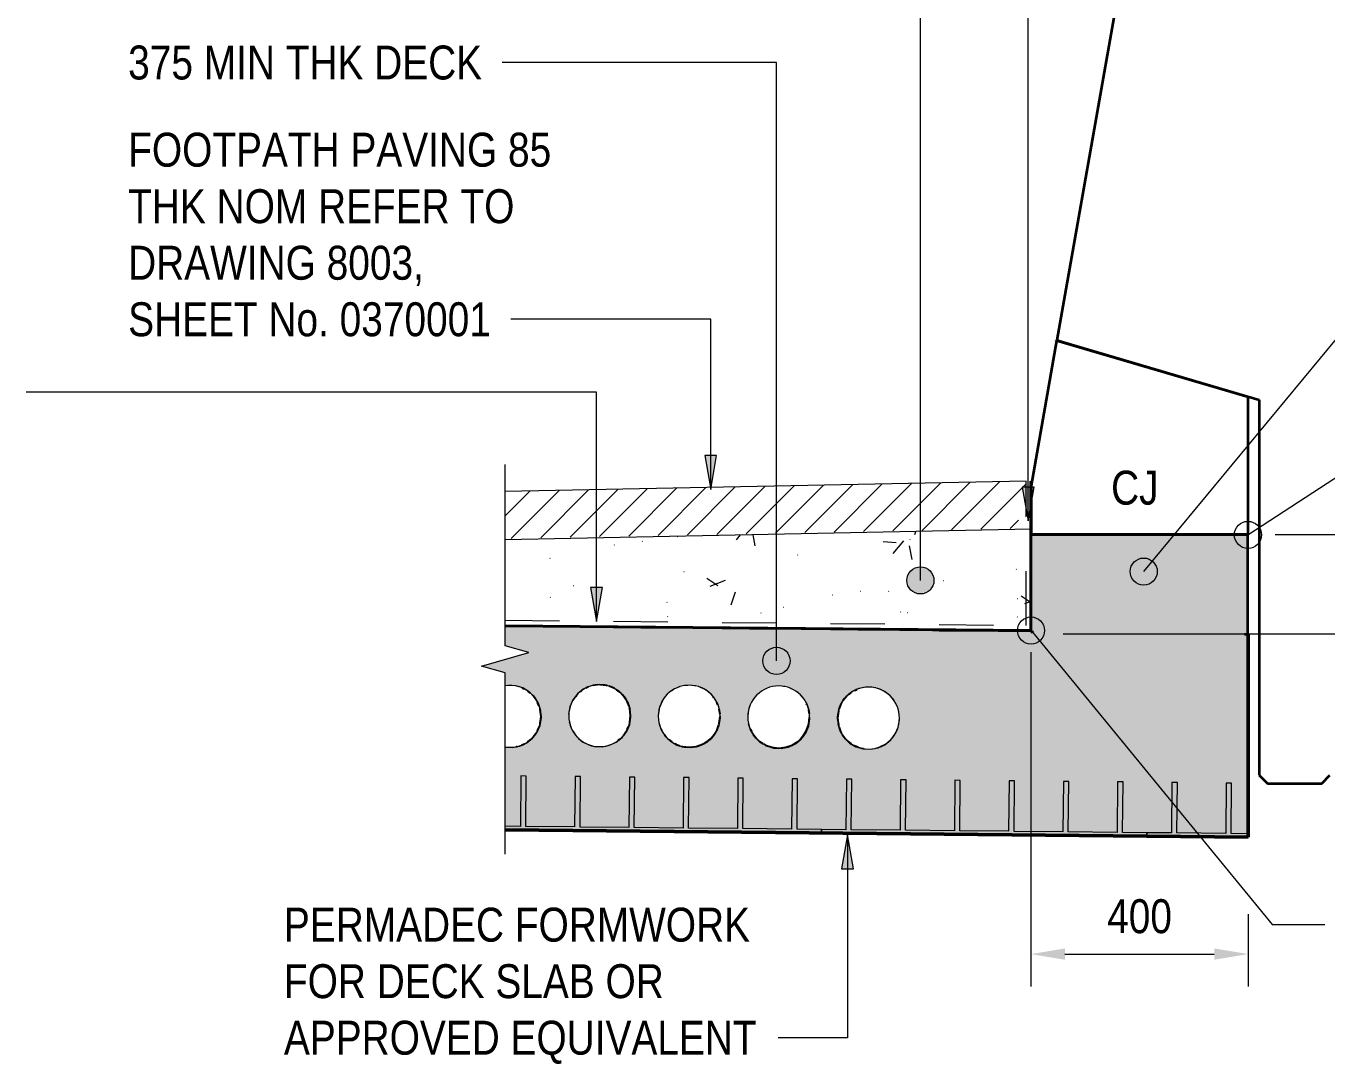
# Model space of a CAD drawing. Header units: metres. Extents: x 564 to 663, y 0 to 1694.
# Drawn here: x 658.732 to 661.129, y 18.551 to 20.464 of the extents above; entities that cross this region are included whole.
import ezdxf

# ---------------------------------------------------------------- set-up
doc = ezdxf.new("R2010")
doc.units = ezdxf.units.M
doc.linetypes.add('JacobsDash', pattern=[0.0045000000000000005, 0.003, -0.0015])
doc.layers.get('Defpoints').update_dxf_attribs({"color": 41})
for name, color, linetype, lineweight in [('D-BDGE', 7, 'Continuous', 13), ('D-BDGE-FLOOR', 7, 'Continuous', 50), ('D-BDGE-FLOOR-HID', 7, 'JacobsDash', 18), ('D-BDGE-FLOOR-PAT', 7, 'Continuous', 50), ('D-BDGE-FRAMING', 7, 'Continuous', 50), ('D-BDGE-GEN-MOD', 7, 'Continuous', 35), ('D-BDGE-LINE', 7, 'Continuous', 9), ('D-ENHA-TEXT', 7, 'Continuous', 9), ('D-ENHA-TEXT-DIMS', 7, 'Continuous', 9)]:
    doc.layers.add(name, color=color, linetype=linetype, lineweight=lineweight)
doc.layers.add('D-BDGE-Conduits', color=1, linetype='Continuous', lineweight=9, true_color=0xff0000)
doc.styles.add('Arial Narrow_5', font='ARIALN.TTF', dxfattribs={"height": 0.0625})
doc.dimstyles.new('Dimension_Standard_O__mm__4', dxfattribs={"dimscale": 0.3048, "dimtxt": 0.06396443585114124, "dimasz": 0.2050524934383202, "dimexe": 0.1968503937007874, "dimexo": 0.1230314960629921, "dimgap": 0.1230314960629921, "dimtad": 1, "dimdec": 0, "dimlfac": 1000, "dimzin": 0, "dimdsep": 46, "dimtxsty": 'Arial Narrow_5', "dimsah": 1, "dimcen": 0.09, "dimaunit": 1, "dimadec": 4, "dimazin": 0, "dimtfac": 1, "dimtdec": 4, "dimtix": 1, "dimtmove": 0, "dimatfit": 3, "dimfxl": 1, "dimtvp": 1, "dimtfill": 1, "dimtolj": 1, "dimtzin": 0, "dimlwd": 18, "dimlwe": 18, "dimarcsym": 2})

# ---------------------------------------------------------------- blocks, each defined once
blk = doc.blocks.new('07_STR_DPS_PermadecPanel - 07_STR_DPS_PermadecPanel-5973115-DRG-2871091 - SECTION 05')
at = {"layer": 'D-BDGE-FRAMING', "lineweight": 13}
for p, q in [((-1655.448767257426, 19.08135799593281), (-1655.449696048036, 18.98836220717213)), ((-1655.438767756139, 19.08125812552529), (-1655.448767257426, 19.08135799593281)), ((-1655.439696546749, 18.98826233676462), (-1655.438767756139, 19.08125812552529)), ((-1655.348772244555, 19.08035929185767), (-1655.349701035164, 18.98736350309699)), ((-1655.338772743267, 19.08025942145015), (-1655.348772244555, 19.08035929185767)), ((-1655.339701533877, 18.98726363268948), (-1655.338772743267, 19.08025942145015)), ((-1655.248777231683, 19.07936058778253), (-1655.249706022293, 18.98636479902186)), ((-1655.238777730396, 19.07926071737502), (-1655.248777231683, 19.07936058778253)), ((-1655.239706521006, 18.98626492861434), (-1655.238777730396, 19.07926071737502)), ((-1655.148782218812, 19.07836188370739), (-1655.149711009422, 18.98536609494672)), ((-1655.138782717525, 19.07826201329988), (-1655.148782218812, 19.07836188370739)), ((-1655.139711508135, 18.98526622453921), (-1655.138782717525, 19.07826201329988)), ((-1655.04878720594, 19.07736317963226), (-1655.04971599655, 18.98436739087159)), ((-1655.038787704653, 19.07726330922474), (-1655.04878720594, 19.07736317963226)), ((-1655.039716495263, 18.98426752046407), (-1655.038787704653, 19.07726330922474)), ((-1654.948792193069, 19.07636447555712), (-1654.949720983679, 18.98336868679645)), ((-1654.938792691782, 19.07626460514961), (-1654.948792193069, 19.07636447555712)), ((-1654.939721482392, 18.98326881638894), (-1654.938792691782, 19.07626460514961)), ((-1655.449696048036, 18.98836220717213), (-1655.47777260764, 18.98864262290175)), ((-1655.47777260764, 18.98264229612155), (-1654.894783648574, 18.97681967124799)), ((-1655.349701035164, 18.98736350309699), (-1655.439696546749, 18.98826233676462)), ((-1655.249706022293, 18.98636479902186), (-1655.339701533877, 18.98726363268948)), ((-1655.149711009422, 18.98536609494672), (-1655.239706521006, 18.98626492861434)), ((-1655.04971599655, 18.98436739087159), (-1655.139711508135, 18.98526622453921)), ((-1654.949720983679, 18.98336868679645), (-1655.039716495263, 18.98426752046407)), ((-1654.8947237266, 18.98281939955513), (-1654.939721482392, 18.98326881638894)), ((-1654.894783648574, 18.97681967124799), (-1654.8947237266, 18.98281939955513))]:
    blk.add_line(p, q, dxfattribs=at)
blk = doc.blocks.new('07_STR_DPS_PermadecPanel - 07_STR_DPS_PermadecPanel-V41-DRG-2871091 - SECTION 05')
at = {"layer": 'D-BDGE-FRAMING', "lineweight": 13}
for p, q in [((-1654.848797180198, 19.0753658264826), (-1654.849725970808, 18.98237003772192)), ((-1654.83879767891, 19.07526595607509), (-1654.848797180198, 19.0753658264826)), ((-1654.83972646952, 18.98227016731441), (-1654.83879767891, 19.07526595607509)), ((-1654.748802167326, 19.07436712240746), (-1654.749730957936, 18.98137133364679)), ((-1654.738802666039, 19.07426725199995), (-1654.748802167326, 19.07436712240746)), ((-1654.739731456649, 18.98127146323927), (-1654.738802666039, 19.07426725199995)), ((-1654.648807154455, 19.07336841833233), (-1654.649735945065, 18.98037262957165)), ((-1654.638807653168, 19.07326854792481), (-1654.648807154455, 19.07336841833233)), ((-1654.639736443778, 18.98027275916414), (-1654.638807653168, 19.07326854792481)), ((-1654.548812141584, 19.07236971425719), (-1654.549740932193, 18.97937392549652)), ((-1654.538812640296, 19.07226984384967), (-1654.548812141584, 19.07236971425719)), ((-1654.539741430906, 18.979274055089), (-1654.538812640296, 19.07226984384967)), ((-1654.448817128712, 19.07137101018205), (-1654.449745919322, 18.97837522142138)), ((-1654.438817627425, 19.07127113977454), (-1654.448817128712, 19.07137101018205)), ((-1654.439746418035, 18.97827535101387), (-1654.438817627425, 19.07127113977454)), ((-1654.348822115841, 19.07037230610692), (-1654.34975090645, 18.97737651734624)), ((-1654.338822614554, 19.0702724356994), (-1654.348822115841, 19.07037230610692)), ((-1654.339751405163, 18.97727664693873), (-1654.338822614554, 19.0702724356994)), ((-1654.8947237266, 18.98281945455573), (-1654.894783648575, 18.9768197262486)), ((-1654.894783648575, 18.9768197262486), (-1654.294813571346, 18.97082750179778)), ((-1654.849725970808, 18.98237003772192), (-1654.8947237266, 18.98281945455573)), ((-1654.749730957936, 18.98137133364679), (-1654.83972646952, 18.98227016731441)), ((-1654.649735945065, 18.98037262957165), (-1654.739731456649, 18.98127146323927)), ((-1654.549740932193, 18.97937392549652), (-1654.639736443778, 18.98027275916414)), ((-1654.449745919322, 18.97837522142138), (-1654.539741430906, 18.979274055089)), ((-1654.34975090645, 18.97737651734624), (-1654.439746418035, 18.97827535101387)), ((-1654.294753649371, 18.97682723010492), (-1654.339751405163, 18.97727664693873)), ((-1654.294813571346, 18.97082750179778), (-1654.294753649371, 18.97682723010492))]:
    blk.add_line(p, q, dxfattribs=at)
blk = doc.blocks.new('Floors 3 - Floors 3-5446905-DRG-2871091 - SECTION 05')
at = {"layer": 'D-BDGE-FLOOR-PAT', "lineweight": 9, "true_color": 0x808080}
h = blk.add_hatch(dxfattribs=at)
h.set_pattern_fill('FP_6', color=8, style=0, pattern_type=2)
h.set_pattern_definition([(49.99999999999999, (-1653.729, 16.961), (0.2892176822275578, -0.02530602866748055), [0.03024, -0.33266]), (355, (-1653.729, 16.961), (-0.0559485306956024, 0.3033003852833083), [0.02419, -0.26613]), (100.451, (-1653.705, 16.959), (0.2332728887570696, 0.2779962826566784), [0.0257, -0.28272]), (46.184, (-1653.729, 17.042), (0.4303384256005991, -0.06674714040015237), [0.04536, -0.49899]), (96.636, (-1653.693, 17.037), (0.3768731938565613, 0.3927935277628117), [0.03855, -0.42408]), (351.184, (-1653.729, 17.042), (0.3768821638487439, 0.3927889198700602), [0.03629, -0.39919]), (21, (-1653.689, 17.022), (0.2406868783811773, -0.1623486660712811), [0.03024, -0.33266]), (326, (-1653.689, 17.022), (0.09810925707790114, 0.2923968800716285), [0.02419, -0.26613]), (71.45100000000001, (-1653.669, 17.008), (0.3388003378729467, 0.1300480867109438), [0.0257, -0.28272]), (37.50000000000001, (-1653.729, 16.961), (0.004898150412237054, 0.1342299825766922), [0.00084, -0.26206, 0.00084, -0.26932, -0.26714]), (37.50000000000001, (-1653.729, 16.961), (0.004898150412237054, 0.1342299825766922), [-0.5330600000000001, 0.00084, -0.2663]), (7.499999999999999, (-1653.729, 16.961), (0.1060790691657939, 0.1590366777976662), [0.00084, -0.15319, 0.00084, -0.25602, -0.10181]), (7.499999999999999, (-1653.729, 16.961), (0.1060790691657939, 0.1590366777976662), [-0.41089, 0.00084, -0.10098]), (327.5, (-1653.819, 16.961), (0.2152510789521863, -0.009099357665222962), [0.00084, -0.09997, 0.00084, -0.31368, -0.41734]), (327.5, (-1653.819, 16.961), (0.2152510789521863, -0.009099357665222962), [-0.41532, 0.00084, -0.4165]), (317.5, (-1653.859, 16.961), (0.2351527997705011, 0.04036889470984574), [0.00084, -0.13021, 0.00084, -0.20803, -0.29637]), (317.5, (-1653.859, 16.961), (0.2351527997705011, 0.04036889470984574), [-0.33992, 0.00084, -0.29553])])
h.paths.add_polyline_path([(-1654.508458827758, 19.34763031959775), (-1654.508458475299, 19.53627068324618), (-1655.47777260764, 19.51687508990342), (-1655.47777260764, 19.35729203832372), (-1654.750975044333, 19.35004762090891)])
at = {"layer": 'D-BDGE-FLOOR', "lineweight": 18}
for p, q in [((-1654.508458475299, 19.53627068324617), (-1655.47777260764, 19.51687508990342)), ((-1654.508458827758, 19.34763031959774), (-1654.508458475299, 19.53627068324617)), ((-1654.508456802961, 19.53629333844643), (-1654.508458475299, 19.53627068324617)), ((-1655.47777260764, 19.35729203832371), (-1654.508458827758, 19.34763031959774))]:
    blk.add_line(p, q, dxfattribs=at)
blk = doc.blocks.new('SC_DET_BREAK LINE - Std Break-7510608-DRG-2871091 - SECTION 05')
at = {"layer": 'D-BDGE-LINE', "lineweight": 13}
for p, q in [((-1655.47777260764, 19.32118144230327), (-1655.47777260764, 19.65535382292954)), ((-1655.52152260764, 19.28368144230327), (-1655.43402260764, 19.30868144230327)), ((-1655.43402260764, 19.30868144230327), (-1655.47777260764, 19.32118144230327)), ((-1655.47777260764, 19.27118144230327), (-1655.52152260764, 19.28368144230327)), ((-1655.47777260764, 18.93700906167701), (-1655.47777260764, 19.27118144230327))]:
    blk.add_line(p, q, dxfattribs=at)
blk = doc.blocks.new('DIMBLOCK11-DRG-2871091 - SECTION 05')
at = {"layer": 'D-ENHA-TEXT-DIMS', "color": 0, "lineweight": 18, "transparency": 16777216}
for p, q in [((661.3028995893455, 19.58870449857979), (661.3028995893455, 19.65120449857979)), ((661.0338062773166, 19.52620449857979), (661.3628995893455, 19.52620449857979)), ((661.3028995893455, 19.34332061422469), (661.3028995893455, 19.52620449857979)), ((660.6433685118833, 19.34332061422469), (661.3628995893455, 19.34332061422469)), ((661.3028995893455, 19.28082061422469), (661.3028995893455, 19.21832061422469))]:
    blk.add_line(p, q, dxfattribs=at)
at = {"layer": 'D-ENHA-TEXT-DIMS', "color": 0, "transparency": 16777216}
for points in [[(661.2924829226789, 19.58870449857979), (661.3133162560122, 19.58870449857979), (661.3028995893455, 19.52620449857979)], [(661.2924829226789, 19.28082061422469), (661.3133162560122, 19.28082061422469), (661.3028995893455, 19.34332061422469)]]:
    blk.add_solid(points, dxfattribs=at)
at = {"layer": 'Defpoints', "color": 0, "transparency": 16777216}
for p in [(660.9963062773165, 19.52620449857979), (661.3028995893455, 19.52620449857979), (660.6058685118833, 19.34332061422469)]:
    blk.add_point(p, dxfattribs=at)
at = {"layer": 'D-ENHA-TEXT-DIMS', "color": 0, "lineweight": 18, "transparency": 16777216, "insert": (661.228159650737, 19.43476255640205), "char_height": 0.0625, "width": 0.1425493141825433, "attachment_point": 5, "rotation": 90, "style": 'Arial Narrow_5', "bg_fill": 3, "box_fill_scale": 1.1, "bg_fill_color": 256, "bg_fill_true_color": 13158600, "bg_fill_transparency": 0}
blk.add_mtext('\\A1;180\u200e', dxfattribs=at)
blk = doc.blocks.new('DIMBLOCK12-DRG-2871091 - SECTION 05')
at = {"layer": 'D-ENHA-TEXT-DIMS', "color": 0, "lineweight": 18, "transparency": 16777216}
for p, q in [((660.5836741552238, 19.30934132534335), (660.5836733879033, 18.6930726250505)), ((660.9840901156927, 18.82674425565116), (660.9840899492566, 18.69307212648901)), ((660.6461734626096, 18.75307254723126), (660.9215900239631, 18.75307220430815))]:
    blk.add_line(p, q, dxfattribs=at)
at = {"layer": 'D-ENHA-TEXT-DIMS', "color": 0, "transparency": 16777216}
for points in [[(660.6461734755794, 18.76348921389792), (660.6461734496397, 18.7426558805646), (660.5836734626097, 18.75307262505045)], [(660.9215900369329, 18.76348887097481), (660.9215900109932, 18.74265553764149), (660.984090023963, 18.75307212648896)]]:
    blk.add_solid(points, dxfattribs=at)
at = {"layer": 'Defpoints', "color": 0, "transparency": 16777216}
for p in [(660.5836742019153, 19.34684132534333), (660.9840901623842, 18.86424425565113), (660.984090023963, 18.75307212648896)]:
    blk.add_point(p, dxfattribs=at)
at = {"layer": 'D-ENHA-TEXT-DIMS', "color": 0, "lineweight": 18, "transparency": 16777216, "insert": (660.7838818297104, 18.82248318750226), "char_height": 0.0625, "width": 0.1425493141825433, "attachment_point": 5, "rotation": 359.9999286606197, "style": 'Arial Narrow_5', "bg_fill": 3, "box_fill_scale": 1.1, "bg_fill_color": 256, "bg_fill_true_color": 13158600, "bg_fill_transparency": 0}
blk.add_mtext('\\A1;400', dxfattribs=at)

msp = doc.modelspace()

# ---------------------------------------------------------------- hatches: boundary and pattern name
at = {"layer": 'D-BDGE-FLOOR-PAT', "true_color": 0xc0c0c0}
msp.add_hatch(color=9, dxfattribs=at).paths.add_polyline_path([(660.983665747551, 19.34331789331451), (660.9836654839544, 19.52621408123077), (660.5839060857336, 19.52621457564244), (660.5839061045222, 19.34730543761977), (660.5886742001348, 19.34728023714179), (660.5886742001348, 19.375981455369), (660.9770083182821, 19.375981455369), (660.9770083182821, 19.34338430020333)])
h = msp.add_hatch(color=9, dxfattribs=at)
h.paths.add_polyline_path([(660.9840902919611, 18.96831365854575), (660.9840902919611, 19.34331365854575), (660.9770083182821, 19.34338430020333), (660.9770083182821, 19.320981455369), (660.5886742001348, 19.320981455369), (660.5886742001348, 19.34725787655942), (659.6145919721812, 19.35697420513003), (659.6145919721812, 19.32118144230328), (659.6583419721815, 19.30868144230328), (659.5708419721811, 19.28368144230328), (659.6145919721812, 19.27118144230328), (659.6145919721812, 19.24724249989159), (659.6198113806167, 19.2482724864903), (659.6336579031886, 19.24762360162993), (659.646946783896, 19.24367985617788), (659.6589057212943, 19.23667044628489), (659.6691726884103, 19.22646844194734), (659.6761714091963, 19.21523856978411), (659.6804747406775, 19.20206164593684), (659.6814996058708, 19.1882377567518), (659.6788670721196, 19.17383411092046), (659.6736696856719, 19.1618535680586), (659.6652699467809, 19.15082662169466), (659.6537279674606, 19.14178162517716), (659.6409874763292, 19.13608730109441), (659.6283138977835, 19.13358632493553), (659.6145919721812, 19.13414507319288), (659.6145919721812, 18.98197420513003), (660.7269982603395, 18.97087811417428)])
h.paths.add_polyline_path([(660.2883138977834, 19.13046802076769), (660.2744673752088, 19.13111690562843), (660.2611784945018, 19.13506065108048), (660.2492195571035, 19.14207006097347), (660.2387355582487, 19.15262030590359), (660.2319538692011, 19.16350193747426), (660.2276505377201, 19.17667886132153), (660.2266256725268, 19.19050275050656), (660.2293439619095, 19.20510407242639), (660.2344555927255, 19.21688693919976), (660.2433967000516, 19.22835002313552), (660.2536498894422, 19.23661020388819), (660.2662119257373, 19.24247049576203), (660.2798113806136, 19.24515418232282), (660.2936579031864, 19.24450529746245), (660.3069467838939, 19.2405615520104), (660.3189057212912, 19.23355214211741), (660.3225525995674, 19.23000301502269), (660.3247068205358, 19.22835002313552), (660.3260506012214, 19.2265987740499), (660.328839705408, 19.2238844292083), (660.3318943972654, 19.21898299077275), (660.3337651820241, 19.21654493660788), (660.3344614476769, 19.21486400262501), (660.336171409193, 19.21212026561664), (660.3404747406744, 19.19894334176936), (660.3413895354881, 19.18446909510521), (660.3391864433336, 19.17145199225316), (660.3336696856686, 19.15873526389112), (660.3247068205358, 19.14725465141692), (660.3137669112227, 19.13868148859217), (660.3010795396926, 19.13298716450941), (660.2912373915478, 19.13104493660788)])
h.paths.add_polyline_path([(660.1233138977855, 19.13202878903494), (660.109467375213, 19.13267767389531), (660.0961784945052, 19.13662141934736), (660.0842195571072, 19.14363082924035), (660.0737354665796, 19.15418122126642), (660.0669538692059, 19.16506270574114), (660.062650537724, 19.17823962958841), (660.0618018643074, 19.1931045585091), (660.0639388350658, 19.2057309791046), (660.069438416291, 19.21879958367004), (660.07849677778, 19.23060467019767), (660.0903018643071, 19.23966303168575), (660.1040491787364, 19.24535735576852), (660.119383426083, 19.24722301960975), (660.1340450539662, 19.24515418232282), (660.1473018643069, 19.23966303168575), (660.1510514972517, 19.23678583713237), (660.153905721296, 19.2351129103843), (660.1564179816974, 19.23266798878679), (660.1591069508345, 19.23060467019767), (660.1613030239353, 19.2279138855637), (660.1641729634318, 19.2249104647604), (660.1711714091971, 19.21368103388352), (660.1754747406792, 19.20050411003625), (660.176499605873, 19.18668022085121), (660.1738596364057, 19.17225943488392), (660.1686696856736, 19.160296032158), (660.1602699467826, 19.14926908579406), (660.1485851730622, 19.14015747453006), (660.1358637628007, 19.13450535183727), (660.1297535895696, 19.13329958367003)])
h.paths.add_polyline_path([(659.9583138977855, 19.13358955730221), (659.943418949947, 19.13454958367004), (659.9311784945053, 19.13818218761463), (659.9192195571075, 19.14519159750762), (659.9087353749064, 19.15574213662913), (659.9019538692057, 19.1666234740084), (659.8976505377245, 19.17980039785568), (659.8968018643075, 19.19466532677637), (659.8989388350656, 19.20729174737188), (659.9044384162914, 19.22004958367003), (659.9134967777798, 19.23185467019767), (659.9253018643074, 19.24091303168575), (659.9390491787365, 19.24660735576851), (659.9538018643077, 19.24854958367004), (659.9592372972975, 19.24783399534148), (659.9636579031906, 19.24762683399661), (659.9677372860726, 19.24671495058971), (659.968554549878, 19.24660735576851), (659.9722474079274, 19.2450777238806), (659.9769467838973, 19.24368308854455), (659.9801572503852, 19.24180135985838), (659.9823018643074, 19.24091303168575), (659.9843364770468, 19.23935181842074), (659.9889057212961, 19.23667367865156), (659.9991728717591, 19.22647138012321), (660.0061714091976, 19.21524180215078), (660.010474740679, 19.20206487830352), (660.0114996058724, 19.18824098911848), (660.0088596364058, 19.1738202031506), (660.0036696856732, 19.16185680042527), (659.9952699467822, 19.15082985406133), (659.9844753889574, 19.14213353573685), (659.9719133526623, 19.136273243863), (659.9629546433318, 19.13450535183727)])
h.paths.add_polyline_path([(659.7933138977828, 19.13515032556972), (659.7794673752094, 19.1357992104301), (659.7661784945028, 19.13974295588215), (659.7542195571048, 19.14675236577513), (659.7437352832296, 19.15730305199176), (659.736953869203, 19.16818424227591), (659.7326505377218, 19.18136116612318), (659.731804247222, 19.19624017465694), (659.7339388350626, 19.20885251563938), (659.7394555927274, 19.22156924400142), (659.7484991606941, 19.2331148723424), (659.7597373094811, 19.24179979896236), (659.7712119257376, 19.2471528005637), (659.7848803559393, 19.24983325475743), (659.7986579031876, 19.24918760226412), (659.8119467838947, 19.24524385681207), (659.8239057212932, 19.23823444691907), (659.8341727800823, 19.22803229548585), (659.8411714091947, 19.21680257041829), (659.8454747406761, 19.20362564657102), (659.8464996058697, 19.18980175738598), (659.8438620193206, 19.17538646430403), (659.8386696856703, 19.16341756869278), (659.8299480112369, 19.15213126441901), (659.8194753889543, 19.14369430400436), (659.8069133526587, 19.13783401213052), (659.7947633178694, 19.13543635094664)])
h.paths.add_polyline_path([(660.9810001775834, 19.34284475386308), (660.9807444311618, 19.34284732633234), (660.983665747551, 19.3432492367031)])
h = msp.add_hatch(color=9, dxfattribs=at)
h.paths.add_polyline_path([(660.9840902919611, 19.34331365854575), (660.9840902919623, 19.34333601912812), (660.983665747551, 19.34331789331451)])
h.paths.add_polyline_path([(660.5836742019153, 19.34730775081455), (660.5836742019155, 19.34733011139692), (660.551336007841, 19.34763031959775)])
at = {"layer": 'D-BDGE-FRAMING', "true_color": 0xc0c0c0}
for points in [[(660.9839875674102, 19.77952294772153), (660.9839875674102, 19.77954609610408), (660.7935771212601, 19.83567611267391)], [(660.9839877735537, 19.52627095868492), (660.9839894458914, 19.52629361388518), (660.983987773554, 19.61675849492043)]]:
    msp.add_hatch(color=9, dxfattribs=at).paths.add_polyline_path(points)
at = {"layer": 'D-BDGE-LINE', "true_color": 0x808080}
h = msp.add_hatch(dxfattribs=at)
h.set_pattern_fill('FP_7', color=8, style=0, pattern_type=2)
h.set_pattern_definition([(45, (661.3633645798211, 16.961), (-0.02651650429449553, 0.02651650429449553), [])])
h.paths.add_polyline_path([(659.6145919721812, 19.51911397803879), (660.5579344842558, 19.53747363918437), (660.5749242001348, 19.62487815023753), (659.6145919721812, 19.60535382292954), (659.6145919721812, 19.53627068324618)])
at = {"layer": 'D-BDGE-LINE', "true_color": 0xc0c0c0}
msp.add_hatch(color=9, dxfattribs=at).paths.add_polyline_path([(660.8238602220133, 19.320981455369), (660.9770083182821, 19.320981455369), (660.9770083182821, 19.375981455369), (660.5886742001353, 19.375981455369), (660.5886742001353, 19.320981455369), (660.7831257689763, 19.320981455369)])
at = {"layer": 'D-ENHA-TEXT'}
for points in [[(659.9934305333525, 19.60932171695819), (660.0044509696468, 19.67182171695819), (659.9824100970577, 19.67182171695819)], [(660.5786541443683, 19.55142946328858), (660.5896745806626, 19.61392946328858), (660.567633708074, 19.61392946328858)], [(659.7829667661117, 19.36629746399494), (659.7939872024058, 19.42879746399495), (659.771946329817, 19.42879746399495)], [(660.2454514416522, 18.97262087656621), (660.2344310053579, 18.91012087656621), (660.2564718779465, 18.91012087656621)]]:
    msp.add_hatch(color=256, dxfattribs=at).paths.add_polyline_path(points)
h = msp.add_hatch(color=256, dxfattribs=at)
edge = h.paths.add_edge_path()
edge.add_arc((660.791585929238, 19.45804782242283), 0.0249999999999242, 0, 360)
h = msp.add_hatch(color=256, dxfattribs=at)
edge = h.paths.add_edge_path()
edge.add_arc((660.3800041353111, 19.44178944551825), 0.02500000000009095, 0, 360)
h = msp.add_hatch(color=256, dxfattribs=at)
edge = h.paths.add_edge_path()
edge.add_arc((660.1146819028379, 19.29347796079019), 0.02500000000009095, 0, 360)

# ---------------------------------------------------------------- linework, layer by layer
at = {"layer": 'D-BDGE', "color": 8, "lineweight": 18, "true_color": 0x808080}
msp.add_line((660.5749242001348, 19.62487815023752), (659.6145919721812, 19.60535382292953), dxfattribs=at)
at = {"layer": 'D-BDGE', "linetype": 'JacobsDash', "lineweight": 18}
for p, q in [((660.574924200135, 19.35891829131356), (660.574924200135, 19.62487815023752)), ((659.6145919721814, 19.36844720171991), (660.574924200135, 19.35891829131356))]:
    msp.add_line(p, q, dxfattribs=at)
at = {"layer": 'D-BDGE', "lineweight": 40}
for p, q in [((660.5836742001352, 19.62493801242492), (660.5836742001352, 19.34946518205499)), ((660.5836742001352, 19.34946518205499), (659.6145919721814, 19.35778154271829))]:
    msp.add_line(p, q, dxfattribs=at)
at = {"layer": 'D-BDGE', "color": 143, "lineweight": 18, "true_color": 0x78aac8}
for centre, radius, start, end in [((659.6238093000215, 19.19114507319286), 0.05700000000002006, 8.918275326823701e-12, 99.37184737921777), ((659.7888042472218, 19.19243635094662), 0.05700000000002006, 8.918275326823701e-12, 179.9999999999732), ((659.9538018643077, 19.19154958367002), 0.05699999999999898, 8.930997545549556e-12, 179.9999999999732), ((660.1188018643077, 19.19029958367001), 0.05700000000002006, 8.918275326823701e-12, 179.9999999999732), ((660.284401734008, 19.18804493660786), 0.05700000000001959, 8.924636436186628e-12, 179.9999999999732), ((659.6238093000215, 19.1911450731929), 0.0569999999997659, 260.62815262075, 359.9999999999747), ((659.7888042472218, 19.19243635094666), 0.05699999999999916, 180.0000000000107, 359.9999999999675), ((659.9538018643077, 19.19154958367005), 0.05700000000002006, 180.0000000000089, 359.9999999999729), ((660.1188018643077, 19.19029958367005), 0.05700000000002137, 180.0000000000107, 359.9999999999675), ((660.284401734008, 19.1880449366079), 0.05700000000002137, 180.0000000000107, 359.9999999999675)]:
    msp.add_arc(centre, radius, start, end, dxfattribs=at)
at = {"layer": 'D-BDGE-Conduits', "color": 143, "lineweight": 25, "true_color": 0x78aac8}
for p, q in [((659.845782592342, 19.19266349430066), (659.845782594613, 19.19269430829144)), ((660.0107825923426, 19.19110257893793), (660.0107825946131, 19.19113339292871)), ((660.1757825924958, 19.18954584307969), (660.1757807358265, 19.1898811053519)), ((660.1757825923423, 19.18954166357522), (660.1757825946129, 19.18957247756599)), ((660.2273425949206, 19.18801992107974), (660.2273425926503, 19.18798910708897)), ((659.9026029005925, 19.16725210692618), (659.9029596383089, 19.1664966776178)), ((659.6349007051986, 19.13542885675314), (659.6366839798704, 19.13580547083928)), ((660.3079593014386, 19.13654441012898), (660.308672478179, 19.13688156853717)), ((660.31909983185, 19.14338026873346), (660.3194269340577, 19.14363909459975))]:
    msp.add_line(p, q, dxfattribs=at)
at = {"layer": 'D-BDGE-Conduits', "color": 143, "lineweight": 25, "true_color": 0x78aac8, "flags": 128}
for points in [[(659.6496191541548, 19.24174002894588), (659.6486724781794, 19.24220717937142), (659.6457840559426, 19.24349815827866)], [(659.6613022472943, 19.23388522171783), (659.6594269340576, 19.23544965333396), (659.656689734818, 19.23749806850601)], [(659.7556039629821, 19.23846689542427), (659.7536982509355, 19.23701350678967), (659.7523761509769, 19.23592515739992)], [(659.7682715961305, 19.24543737230007), (659.7644527068139, 19.24377103285227), (659.763208521834, 19.24315240162992)], [(659.7846579858722, 19.24921245683362), (659.7764412051222, 19.2479660230999), (659.77570163429, 19.24779182422238)], [(659.8027432457036, 19.24771318698647), (659.8016839798704, 19.24796602312948), (659.7890625924967, 19.24938812320478)], [(659.8159614988144, 19.24260250940488), (659.8136724781793, 19.24377103290992), (659.8065144948566, 19.24663329472232)], [(659.8275562449935, 19.23432258443225), (659.824426934058, 19.23701350687247), (659.8197298054718, 19.24037870058455)], [(659.8368013982938, 19.22329126210994), (659.8334080741824, 19.2280322955896), (659.8306914814534, 19.23118937841782)], [(660.2517652412364, 19.23460900397362), (660.2486982509351, 19.23233076070149), (660.2466071630172, 19.23057723162276)], [(660.2625981113799, 19.24048483562806), (660.2594527068129, 19.23908828676409), (660.2584235413597, 19.23857936052709)], [(659.6707891939827, 19.22325216164023), (659.6684080741825, 19.2264684420511), (659.6667474612393, 19.22845381169531)], [(659.6774805796426, 19.21016436310624), (659.6751655466837, 19.21571390095883), (659.6742631840896, 19.21750386076453)], [(659.7453606223171, 19.22882404933604), (659.7447171108108, 19.22803229548584), (659.743841752374, 19.22690495949882)], [(659.8431061708782, 19.20987583234238), (659.8401655466841, 19.21727775449733), (659.8389562313293, 19.21964225239054)], [(659.8457825924968, 19.19266767380514), (659.8443605036755, 19.20528916119308), (659.8440805805767, 19.20645671154186)], [(659.999292549014, 19.22533198325665), (659.9984080741822, 19.22647138022678), (659.997757672498, 19.22727145175729)], [(660.0065401470263, 19.21262510545673), (660.0051655466839, 19.21571683913454), (660.0046652890537, 19.216728931555)], [(660.1706991233082, 19.21301469395679), (660.1701655466834, 19.21415592377189), (660.1699813822227, 19.21453461746013)], [(660.2340643873165, 19.21476556705795), (660.232959638309, 19.21259500828966), (660.2302234213616, 19.20582148779253)], [(660.2418464503035, 19.22586306876495), (660.2397171108105, 19.22334954939767), (660.2369931506657, 19.21962850997511)], [(659.6791158909305, 19.17745610372006), (659.6793605036758, 19.17848233287536), (659.6807825806388, 19.19109957187408)], [(659.6807825924964, 19.19110382026663), (659.6793605036758, 19.20372530765458), (659.6791285483391, 19.20470049183988)], [(659.8441516875328, 19.17916485807703), (659.8443605036755, 19.18004618641386), (659.8457825924968, 19.19266767380513)], [(660.009044702919, 19.17717571347852), (660.009360503675, 19.17848527105118), (660.0107825924961, 19.19110675844241)], [(660.0106256815443, 19.1952629278681), (660.009360503675, 19.20372824583032), (660.0091809413825, 19.20448989604632)], [(660.119062592496, 19.13282539354756), (660.1316839798701, 19.1342474936524), (660.1436724781788, 19.13844248389999), (660.1544269340575, 19.14520000996258), (660.1634080741817, 19.15418122126641), (660.1701655466834, 19.16493576237444), (660.1743605036754, 19.17692435568846), (660.1757825924958, 19.18954584307969)], [(660.1754256984404, 19.19586840367817), (660.1743605036754, 19.20216733046764), (660.1742273855716, 19.20273655729352)], [(660.2290950893882, 19.20197334424237), (660.2287646813172, 19.20060641497568), (660.2273425924964, 19.18798492758448)], [(660.2273425924964, 19.18798492758448), (660.2287646813172, 19.17536344019661), (660.2291140804346, 19.1739222990334)], [(659.6663119313102, 19.15326265256007), (659.6684080741825, 19.15573919845326), (659.6710931994326, 19.15940247935404)], [(659.674174986415, 19.16453705614135), (659.6751655466837, 19.16649373956131), (659.6776683136179, 19.17257787567904)], [(659.832131723231, 19.15576073297103), (659.8334080741824, 19.15730305199176), (659.8350990481904, 19.15953701952575)], [(659.8394512686152, 19.16662777207908), (659.8401655466841, 19.16805759309981), (659.8420582020735, 19.17246138522554)], [(659.9950011315234, 19.1518529159929), (659.9984080741822, 19.15574213662913), (660.0025468755557, 19.16167752317947)], [(660.0037173052731, 19.16369567521092), (660.0051655466839, 19.16649667773716), (660.0085403038215, 19.17532325880449)], [(660.0667481262572, 19.16763310433238), (660.0679596383093, 19.16493576225508), (660.0683958063341, 19.16405047023723)], [(660.0718765823262, 19.15807654233292), (660.0747171108108, 19.15418122116284), (660.0769466541162, 19.15155648903067)], [(660.2299697240219, 19.17093206417115), (660.232959638309, 19.16337484689243), (660.2341948690239, 19.1609625613928)], [(659.6445163185333, 19.13820271081116), (659.6486724781794, 19.14000046108685), (659.6500237376365, 19.14067416078691)], [(659.6561110617902, 19.14430856372211), (659.6594269340576, 19.14675798714942), (659.6616795387258, 19.14865433347704)], [(659.8229742045771, 19.14720229737382), (659.824426934058, 19.14832184068793), (659.8254418646459, 19.14915118762887)], [(659.9080349904432, 19.15796378376427), (659.9097171108106, 19.15574213652556), (659.9109864082623, 19.1542080376361)], [(659.9164130668439, 19.14868621174906), (659.918698250935, 19.1467609252427), (659.9220645347798, 19.14427706342558)], [(659.9271807286602, 19.14116272803567), (659.9294527068137, 19.14000339920523), (659.9365554430683, 19.1371590607039)], [(659.9397095478123, 19.13623320156388), (659.9414412051226, 19.13580840898564), (659.954062592496, 19.13438630891028)], [(659.954062592496, 19.13438630891028), (659.9666839798706, 19.13580840901512), (659.9786724781789, 19.14000339926271), (659.9819901248998, 19.14174091390254)], [(659.9831799606575, 19.14243415542363), (659.9894269340575, 19.1467609253253), (659.9935030027268, 19.15034802858407)], [(660.0800157774863, 19.14840960114601), (660.083698250935, 19.14520000987998), (660.0892934923429, 19.14126935282193)], [(660.0906787114802, 19.14044137692256), (660.0944527068136, 19.13844248384251), (660.1064412051223, 19.13424749362292), (660.119062592496, 19.13282539354756)], [(660.2365589135611, 19.15699766402281), (660.2397171108105, 19.15262030580021), (660.2422240925669, 19.14969068138188)], [(660.2460612912898, 19.14587972385176), (660.2486982509351, 19.14363909451735), (660.2526133524223, 19.14078535065434)], [(660.257835716618, 19.13769319591378), (660.2594527068129, 19.13688156847987), (660.2644510462887, 19.13476626638468)], [(660.2711372285348, 19.13275687151662), (660.2714412051218, 19.13268657826024), (660.2747850111057, 19.13202960668247)]]:
    msp.add_lwpolyline(points, dxfattribs=at)
at = {"layer": 'D-BDGE-FLOOR', "lineweight": 35}
for p, q in [((660.5836744252547, 19.52621457564243), (660.5836742019153, 19.34684132534333)), ((660.9836654839546, 19.52621408123077), (660.5836744252547, 19.52621457564243)), ((660.9836657475512, 19.34281794177034), (660.9836654839546, 19.52621408123077)), ((660.5836742019153, 19.34684132534333), (660.5886742001351, 19.34679103200358)), ((660.9770083182823, 19.3428849066646), (660.9836657475512, 19.34281794177034))]:
    msp.add_line(p, q, dxfattribs=at)
at = {"layer": 'D-BDGE-FLOOR', "lineweight": 18}
msp.add_line((660.9836654862256, 19.52623644179049), (660.9836654839546, 19.52621408123077), dxfattribs=at)
at = {"layer": 'D-BDGE-FLOOR'}
for p, q in [((660.9840902942321, 19.34333601910547), (660.9840902919616, 19.34331365854575)), ((660.9840902919616, 18.96831365854575), (660.9840902919616, 19.34331365854575)), ((659.6145919721814, 18.98197420513002), (660.9840902919616, 18.96831365854575))]:
    msp.add_line(p, q, dxfattribs=at)
at = {"layer": 'D-BDGE-FLOOR-HID'}
for p, q in [((659.6145919721814, 19.35699656571239), (660.5836245931498, 19.34733060623714)), ((660.5837238118988, 19.34732961654455), (660.5886742001355, 19.34728023714178)), ((660.9770083182821, 19.3434066607857), (660.9836161374251, 19.34334074875067)), ((660.9837153561762, 19.34333975905805), (660.9840902942321, 19.34333601910547)), ((659.619811380596, 19.24830330031124), (659.6145268882321, 19.24766030599325)), ((659.6336579032356, 19.24765441599722), (659.6198113828875, 19.24830330048107)), ((659.6469467840095, 19.24371067110442), (659.6336579054598, 19.2476544156207)), ((659.658905721486, 19.23670126185891), (659.6469467861671, 19.24371067016865)), ((659.6688397057083, 19.22703354981593), (659.6589057235656, 19.23670126027566)), ((659.747828522813, 19.23259943515484), (659.7394555949977, 19.2216000579922)), ((659.7586498892576, 19.24132332114981), (659.7478553338885, 19.23262700435614)), ((659.7712119256446, 19.24718361378238), (659.7586498917135, 19.24132332268062)), ((659.784811380594, 19.24986730094544), (659.7712119280086, 19.24718361455447)), ((659.7986579032336, 19.24921841663141), (659.7848113828852, 19.24986730111527)), ((659.8119467840086, 19.24527467173851), (659.798657905458, 19.24921841625489)), ((659.8239057214851, 19.23826526249291), (659.8119467861654, 19.24527467080284)), ((659.8338397057064, 19.22859755044983), (659.8239057235635, 19.23826526090986)), ((659.9236498892608, 19.23976255288211), (659.9203937639895, 19.23757186773349)), ((659.9240130460742, 19.23998693972956), (659.9236498917169, 19.23976255441311)), ((659.9362119256475, 19.24562284551477), (659.9324362215123, 19.24423854938052)), ((659.9370614902871, 19.24589275209611), (659.9362119280115, 19.24562284628696)), ((659.9498113805976, 19.2483065326779), (659.9454598286052, 19.24781325309173)), ((659.9513849464038, 19.24840077746905), (659.9498113828884, 19.24830653284775)), ((659.963657903236, 19.24765764836394), (659.958905494387, 19.24825584820801)), ((659.9661673283517, 19.24717364596171), (659.9636579054616, 19.24765764798738)), ((659.9769467840115, 19.2437139034711), (659.972106876603, 19.24555504735006)), ((659.980491567819, 19.24202671021104), (659.9769467861686, 19.24371390253533)), ((659.9889057214882, 19.23670449422558), (659.9843757012054, 19.23981961480197)), ((659.9933533675533, 19.23293984411028), (659.9889057235666, 19.23670449264234)), ((659.9988397057093, 19.22703678218261), (659.9950356542195, 19.23129947021371)), ((660.1286579032367, 19.24609688009663), (660.127557333954, 19.24627178951991)), ((660.1292446800419, 19.24599431309124), (660.1286579054613, 19.24609687972011)), ((660.1419467840115, 19.24215313520383), (660.1397171437768, 19.24306378039941)), ((660.143610366086, 19.24139875551881), (660.141946786169, 19.24215313426806)), ((660.153905721488, 19.23514372595832), (660.1510561281304, 19.23717718459095)), ((660.1567814498419, 19.23279908754296), (660.1539057235666, 19.23514372437507)), ((660.2536498892555, 19.23664101634796), (660.2428553338871, 19.22794469955447)), ((660.2662119256438, 19.24250130898062), (660.2536498917127, 19.23664101787896)), ((660.2798113805932, 19.24518499614375), (660.2662119280078, 19.2425013097528)), ((660.283980788409, 19.24533907388811), (660.2798113828844, 19.2451849963136)), ((660.2936579032323, 19.24453611182979), (660.2852954436328, 19.2453249711036)), ((660.2980448414005, 19.24361282725331), (660.2936579054572, 19.24453611145323)), ((660.3069467840078, 19.24059236693695), (660.3009597095693, 19.24279887889566)), ((660.3112982997777, 19.23847861573094), (660.3069467861649, 19.24059236600118)), ((660.3189057214843, 19.23358295769144), (660.3147969438473, 19.23643453608164)), ((660.3229674011554, 19.23017664140268), (660.3189057235622, 19.23358295610819)), ((659.6761714114671, 19.21526938377488), (659.6688623123061, 19.22700546947201)), ((659.6804747429487, 19.20209245992761), (659.6761850080254, 19.21524021568905)), ((659.733930018997, 19.2088535849601), (659.731625674799, 19.19521586929899)), ((659.7394387419442, 19.22157128413741), (659.7339388373334, 19.20888332963016)), ((659.8411714114652, 19.21683338440907), (659.8338623123045, 19.2285694701062)), ((659.8454747429466, 19.20365646056181), (659.8411850080236, 19.21680421632324)), ((659.8989300190001, 19.2072928166926), (659.8966256748022, 19.19365510103148)), ((659.9044387419472, 19.2200105158699), (659.8989388373368, 19.20732256136264)), ((660.006171411469, 19.21527261614156), (659.9988623123079, 19.22700870183868)), ((660.01047474295, 19.20209569229429), (660.0061850080269, 19.21524344805573)), ((660.0657643567688, 19.21096810652051), (660.0639388373368, 19.20576179309537)), ((660.1638397057093, 19.22547601391534), (660.160952815597, 19.22878661057041)), ((660.167637432176, 19.22016357489653), (660.1638623123076, 19.22544793357141)), ((660.1711714114683, 19.21371184787429), (660.1688248026721, 19.21820438530829)), ((660.17547474295, 19.20053492402702), (660.1711850080269, 19.21368267978846)), ((660.2344387419428, 19.21688897933575), (660.2289388373329, 19.20420102482849)), ((660.2428285228118, 19.22791713035318), (660.2344555949962, 19.21691775319053)), ((660.3288397057051, 19.22391524564846), (660.3262079693898, 19.22695315257706)), ((660.3323381759419, 19.21907062622447), (660.3288623123035, 19.22388716530453)), ((660.3361714114642, 19.21215107960741), (660.3346891017525, 19.21509895494406)), ((660.3387504565267, 19.20558937010285), (660.3361850080228, 19.21212191152158)), ((659.6791864456063, 19.17460111041141), (659.6814979961914, 19.18823668743108)), ((659.8441864456051, 19.17616511104561), (659.8464979961891, 19.18980068806525)), ((660.0091864456083, 19.17460434277809), (660.011497996192, 19.18823991979775)), ((660.0632290225656, 19.20314152013927), (660.0616256748021, 19.19209433276421)), ((660.063930019, 19.20573204842533), (660.0638243055052, 19.20537070911691)), ((660.1741864456083, 19.17304357451082), (660.1764979961924, 19.18667915153048)), ((660.2289300189962, 19.20417128015845), (660.2266256747971, 19.19053356449733)), ((660.3391864456046, 19.17148280624394), (660.3414979961883, 19.1851183832636)), ((660.3404747429456, 19.19897415576014), (660.3398747592189, 19.20166387748094)), ((659.6652699490521, 19.15085743568543), (659.6736502304725, 19.16185121117529)), ((659.673669687943, 19.16188438204937), (659.6791769488964, 19.17456914518479)), ((659.7326567795824, 19.18136040934498), (659.73337798086, 19.17819949913287)), ((659.7339152547986, 19.17625917002194), (659.7369538714734, 19.16821505626669)), ((659.7369691212016, 19.16818239455455), (659.7387853361943, 19.16462982126926)), ((659.8302699490505, 19.15242143631962), (659.8386502304706, 19.16341521180948)), ((659.8386696879409, 19.16344838268357), (659.8441769488952, 19.17613314581897)), ((659.8976567795862, 19.17979964107747), (659.9019538714765, 19.16665428799917)), ((659.9952699490534, 19.15086066805211), (660.003650230474, 19.16185444354197)), ((660.0036696879442, 19.16188761441605), (660.0091769488984, 19.17457237755147)), ((660.0626567795862, 19.1782388728102), (660.0669538714772, 19.1650935197319)), ((660.1602699490534, 19.14929989978484), (660.1686502304738, 19.1602936752747)), ((660.1686696879447, 19.16032684614878), (660.1741769488974, 19.1730116092842)), ((660.2276567795811, 19.17667810454332), (660.2319538714723, 19.16353275146502)), ((660.325269949049, 19.14773913151796), (660.3336502304701, 19.15873290700781)), ((660.3336696879398, 19.1587660778819), (660.3391769488937, 19.17145084101731)), ((659.6145895181369, 19.13424549280856), (659.6283138978042, 19.13361713875944)), ((659.628313900055, 19.1336171389263), (659.6419133527477, 19.13630082477382)), ((659.6419133549314, 19.1363008254871), (659.6544753891158, 19.14216111604536)), ((659.6544753912265, 19.14216111736095), (659.6652699470333, 19.15085743361078)), ((659.7492770388292, 19.15101685647322), (659.7542195568733, 19.14678318167188)), ((659.7542195593758, 19.1467831797659), (659.7592982752476, 19.14333216022283)), ((659.7609435196439, 19.14237340052555), (659.7661784943768, 19.13977377091263)), ((659.7661784967734, 19.13977376987292), (659.7734404304113, 19.13719130360528)), ((659.7743066447747, 19.13695361889426), (659.7794673751628, 19.13583002481319)), ((659.7794673774804, 19.13583002442087), (659.7933138978033, 19.13518113939366)), ((659.7933139000538, 19.1351811395605), (659.806913352746, 19.1378648254081)), ((659.8069133549297, 19.13786482612129), (659.8194753891148, 19.14372511667971)), ((659.8194753912251, 19.14372511799514), (659.8302699470314, 19.15242143424547)), ((659.9192195593789, 19.14522241149839), (659.9311784943807, 19.13821300264512)), ((659.9311784967765, 19.1382130016054), (659.9444673751652, 19.13426925654572)), ((659.9444673774833, 19.13426925615335), (659.958313897806, 19.1336203711261)), ((659.9583139000567, 19.13362037129298), (659.9719133527497, 19.1363040571405)), ((659.9719133549331, 19.13630405785377), (659.9844753891173, 19.14216434841203)), ((659.9844753912282, 19.14216434972762), (659.9952699470341, 19.15086066597771)), ((660.0842195593782, 19.14366164323112), (660.0961784943797, 19.13665223437797)), ((660.0961784967765, 19.13665223333813), (660.109467375165, 19.13270848827845)), ((660.1233139000567, 19.13205960302571), (660.1369133527496, 19.13474328887323)), ((660.1369133549331, 19.13474328958651), (660.149475389117, 19.14060358014476)), ((660.1494753912282, 19.14060358146035), (660.1602699470345, 19.14929989771043)), ((660.2492195593741, 19.14210087496424), (660.2611784943756, 19.13509146611097)), ((660.2611784967721, 19.13509146507125), (660.2744673751613, 19.13114772001157)), ((660.301913354929, 19.13318252131963), (660.3144753891129, 19.13904281187773)), ((660.314475391224, 19.13904281319347), (660.3252699470304, 19.14773912944355)), ((660.1094673774837, 19.13270848788608), (660.1233138978059, 19.13205960285885)), ((660.2744673774796, 19.1311477196192), (660.2883138978011, 19.13049883459197)), ((660.2883139000523, 19.13049883475883), (660.3019133527444, 19.13318252060635))]:
    msp.add_line(p, q, dxfattribs=at)
at = {"layer": 'D-BDGE-FLOOR-HID', "flags": 128}
for points in [[(659.7400452397535, 19.16247365412713), (659.7442855752593, 19.15645089267502), (659.747560509034, 19.15273220584942)], [(659.9019691212047, 19.16662162628704), (659.9092855752624, 19.1548901244075), (659.9192195568762, 19.14522241340459)], [(660.0669691212047, 19.16506085801977), (660.0742855752624, 19.15332935614023), (660.0842195568766, 19.14366164513687)], [(660.231969121201, 19.16350008975289), (660.239285575258, 19.15176858787335), (660.2492195568727, 19.14210087687022)]]:
    msp.add_lwpolyline(points, dxfattribs=at)
at = {"layer": 'D-BDGE-FRAMING', "lineweight": 35}
for p, q in [((660.6309874600092, 19.8836247638766), (660.5839968946266, 19.61675849492043)), ((660.9839875674099, 19.77952294772153), (660.6309874600092, 19.8836247638766)), ((660.983987773554, 19.52627095868492), (660.9839875674099, 19.77952294772153)), ((660.5839968946266, 19.61675849492043), (660.5839967255586, 19.52627145309217)), ((660.5839967255586, 19.52627145309217), (660.983987773554, 19.52627095868492))]:
    msp.add_line(p, q, dxfattribs=at)
at = {"layer": 'D-BDGE-FRAMING'}
for p, q in [((660.6309891323469, 19.88364741907686), (660.6309874600092, 19.8836247638766)), ((660.9839892397483, 19.77954560292179), (660.9839875674099, 19.77952294772153)), ((660.5839985669643, 19.61678115012068), (660.5839968946266, 19.61675849492043)), ((660.9839894458914, 19.52629361388518), (660.983987773554, 19.52627095868492))]:
    msp.add_line(p, q, dxfattribs=at)
at = {"layer": 'D-BDGE-FRAMING', "lineweight": 13}
for p, q in [((660.8435374768524, 19.06937365703239), (660.8426086862423, 18.97637786827172)), ((660.8535369781393, 19.06927378662488), (660.8435374768524, 19.06937365703239)), ((660.8526081875289, 18.9762779978642), (660.8535369781393, 19.06927378662488)), ((660.9435324897238, 19.06837495295726), (660.942603699114, 18.97537916419658)), ((660.953531991011, 19.06827508254974), (660.9435324897238, 19.06837495295726)), ((660.952603200401, 18.97527929378907), (660.953531991011, 19.06827508254974)), ((660.7976109304502, 18.97682728510553), (660.7975510084752, 18.97082755679839)), ((660.7975510084752, 18.97082755679839), (660.9838299208868, 18.96896708892509)), ((660.8426086862423, 18.97637786827172), (660.7976109304502, 18.97682728510553)), ((660.942603699114, 18.97537916419658), (660.8526081875289, 18.9762779978642)), ((660.9838299208868, 18.97496741570528), (660.952603200401, 18.97527929378907)), ((660.9838299208868, 18.96896708892509), (660.9838299208868, 18.97496741570528))]:
    msp.add_line(p, q, dxfattribs=at)
at = {"layer": 'D-BDGE-GEN-MOD'}
for p, q in [((660.7935771212603, 20.80488092271269), (660.6315632659812, 19.88478545704418)), ((660.6315632659812, 19.88478545704418), (661.0045633115235, 19.77478555004615)), ((661.0045633115235, 19.77478555004615), (661.004563311524, 19.08278296664438)), ((661.004563311524, 19.08278296664438), (661.0195633133553, 19.06778293090015)), ((661.0195633133553, 19.06778293090015), (661.1195633255647, 19.06778306592919)), ((661.1195633255647, 19.06778306592919), (661.1345633273963, 19.08278314218213))]:
    msp.add_line(p, q, dxfattribs=at)
at = {"layer": 'D-ENHA-TEXT'}
for p, q in [((660.5786541443683, 19.55142946328858), (660.5786541443683, 20.82737980341619)), ((660.3800041353111, 19.44178944551825), (660.3800041353111, 20.62465290468236)), ((659.6105818495421, 20.3963038367024), (659.6088683078749, 20.3963038367024)), ((660.1146819028379, 20.3963038367024), (659.6105818495421, 20.3963038367024)), ((660.1146819028379, 19.29347796079019), (660.1146819028379, 20.3963038367024)), ((660.791585929238, 19.45804782242283), (661.264864560972, 20.02963692507853)), ((659.784502739979, 19.9230757615806), (659.6254047662087, 19.92307576158061)), ((659.9934305333525, 19.9230757615806), (659.784502739979, 19.9230757615806)), ((659.9934305333525, 19.60932171695819), (659.9934305333525, 19.9230757615806)), ((658.7316958460522, 19.78879042666199), (658.7315758460522, 19.78879042666199)), ((659.7829667661117, 19.78879042666199), (658.7316958460522, 19.78879042666199)), ((659.7829667661117, 19.36629746399494), (659.7829667661117, 19.78879042666199)), ((660.0044509696468, 19.67182171695819), (659.9824100970577, 19.67182171695819)), ((659.9824100970577, 19.67182171695819), (659.9934305333525, 19.60932171695819)), ((659.9934305333525, 19.60932171695819), (660.0044509696468, 19.67182171695819)), ((660.5896745806626, 19.61392946328858), (660.567633708074, 19.61392946328858)), ((660.567633708074, 19.61392946328858), (660.5786541443683, 19.55142946328858)), ((660.5786541443683, 19.55142946328858), (660.5896745806626, 19.61392946328858)), ((659.7939872024058, 19.42879746399495), (659.771946329817, 19.42879746399495)), ((659.771946329817, 19.42879746399495), (659.7829667661117, 19.36629746399494)), ((659.7829667661117, 19.36629746399494), (659.7939872024058, 19.42879746399495)), ((660.2454514416522, 18.97262087656621), (660.2344310053579, 18.91012087656621)), ((660.2564718779465, 18.91012087656621), (660.2454514416522, 18.97262087656621)), ((660.2454514416522, 18.97262087656621), (660.2454514416522, 18.59897764626053)), ((660.2344310053579, 18.91012087656621), (660.2564718779465, 18.91012087656621)), ((661.0284474879816, 18.80733702126054), (661.1255833624839, 18.80733702126053)), ((660.1580473973286, 18.59897764626053), (660.1175558705081, 18.59897764626053)), ((660.2454514416522, 18.59897764626053), (660.1580473973286, 18.59897764626053))]:
    msp.add_line(p, q, dxfattribs=at)
for centre, radius in [((660.791585929238, 19.45804782242283), 0.0249999999999242), ((660.3800041353111, 19.44178944551825), 0.02500000000009095), ((660.1146819028379, 19.29347796079019), 0.02500000000009095)]:
    msp.add_circle(centre, radius, dxfattribs=at)

# ---------------------------------------------------------------- block references
at = {"layer": 'D-BDGE-FLOOR-HID'}
msp.add_blockref('Floors 3 - Floors 3-5446905-DRG-2871091 - SECTION 05', (2315.092364579821, 0), dxfattribs=at)
at = {"layer": 'D-BDGE-FRAMING', "lineweight": 13}
for name in ['07_STR_DPS_PermadecPanel - 07_STR_DPS_PermadecPanel-5973115-DRG-2871091 - SECTION 05', '07_STR_DPS_PermadecPanel - 07_STR_DPS_PermadecPanel-V41-DRG-2871091 - SECTION 05']:
    msp.add_blockref(name, (2315.092364579821, 0), dxfattribs=at)
at = {"layer": 'D-BDGE-LINE'}
msp.add_blockref('SC_DET_BREAK LINE - Std Break-7510608-DRG-2871091 - SECTION 05', (2315.092364579821, 0), dxfattribs=at)

# ---------------------------------------------------------------- texts
at = {"layer": 'D-ENHA-TEXT', "char_height": 0.0625, "attachment_point": 1, "style": 'Arial Narrow_5', "bg_fill": 3, "box_fill_scale": 1, "bg_fill_color": 256, "bg_fill_transparency": 0}
for s, insert in [('375 MIN THK DECK', (658.9198318495423, 20.4275538367024)), ('FOOTPATH PAVING 85 ', (658.9198318495423, 20.2668648240806)), ('THK NOM REFER TO ', (658.9198318495423, 20.1626851365806)), ('DRAWING 8003, ', (658.9198318495423, 20.0585054490806)), ('SHEET No. 0370001', (658.9198318495423, 19.9543257615806)), ('PERMADEC FORMWORK ', (659.2069308705086, 18.83858702126053)), ('FOR DECK SLAB OR ', (659.2069308705086, 18.73440733376053)), ('APPROVED EQUIVALENT', (659.2069308705086, 18.63022764626053))]:
    msp.add_mtext(s, dxfattribs=dict(at, insert=insert))

# ---------------------------------------------------------------- next in the draw order: texts
at = {"layer": 'D-ENHA-TEXT', "insert": (660.7314615136822, 19.64397665453337), "char_height": 0.0625, "attachment_point": 1, "style": 'Arial Narrow_5', "bg_fill": 3, "box_fill_scale": 1, "bg_fill_color": 256, "bg_fill_transparency": 0}
msp.add_mtext('CJ', dxfattribs=at)

# ---------------------------------------------------------------- next in the draw order: dimensions: what is measured, and where the dimension line sits
at = {"layer": 'D-ENHA-TEXT-DIMS', "lineweight": 18}
dim = msp.add_linear_dim(base=(661.3028995893455, 19.52620449857979), p1=(660.605868511883, 19.34332061422469), p2=(660.9963062773163, 19.52620449857978), angle=89.99999999999991, text='180\u200e', dimstyle='Dimension_Standard_O__mm__4', override={"dimpost": '<>', "dimfxl": 0.4311474966102982}, dxfattribs=at)
dim.commit()
dim.dimension.update_dxf_attribs({"geometry": 'DIMBLOCK11-DRG-2871091 - SECTION 05', "text_midpoint": (661.228159650737, 19.43476255640205)})

# ---------------------------------------------------------------- next in the draw order: linework, layer by layer
at = {"layer": 'D-ENHA-TEXT'}
for p, q in [((660.9836470783318, 19.52564228491263), (661.4282642110943, 19.8168017952544)), ((660.5838303552187, 19.34940050478263), (661.0284474879816, 18.80733702126054))]:
    msp.add_line(p, q, dxfattribs=at)
for centre, radius in [((660.9836470783318, 19.52564228491263), 0.02500000000017481), ((660.5838303552187, 19.34940050478263), 0.02499999999974905)]:
    msp.add_circle(centre, radius, dxfattribs=at)

# ---------------------------------------------------------------- next in the draw order: dimensions: what is measured, and where the dimension line sits
at = {"layer": 'D-ENHA-TEXT-DIMS', "lineweight": 18}
dim = msp.add_linear_dim(base=(660.984090023963, 18.75307212648896), p1=(660.5836742019153, 19.34684132534333), p2=(660.9840901623843, 18.86424425565113), angle=359.9999286606197, dimstyle='Dimension_Standard_O__mm__4', override={"dimpost": '<>', "dimfxl": 0.6270828279213169}, dxfattribs=at)
dim.commit()
dim.dimension.update_dxf_attribs({"geometry": 'DIMBLOCK12-DRG-2871091 - SECTION 05', "text_midpoint": (660.7838818297104, 18.82248318750226)})

doc.saveas('drawing.dxf')
